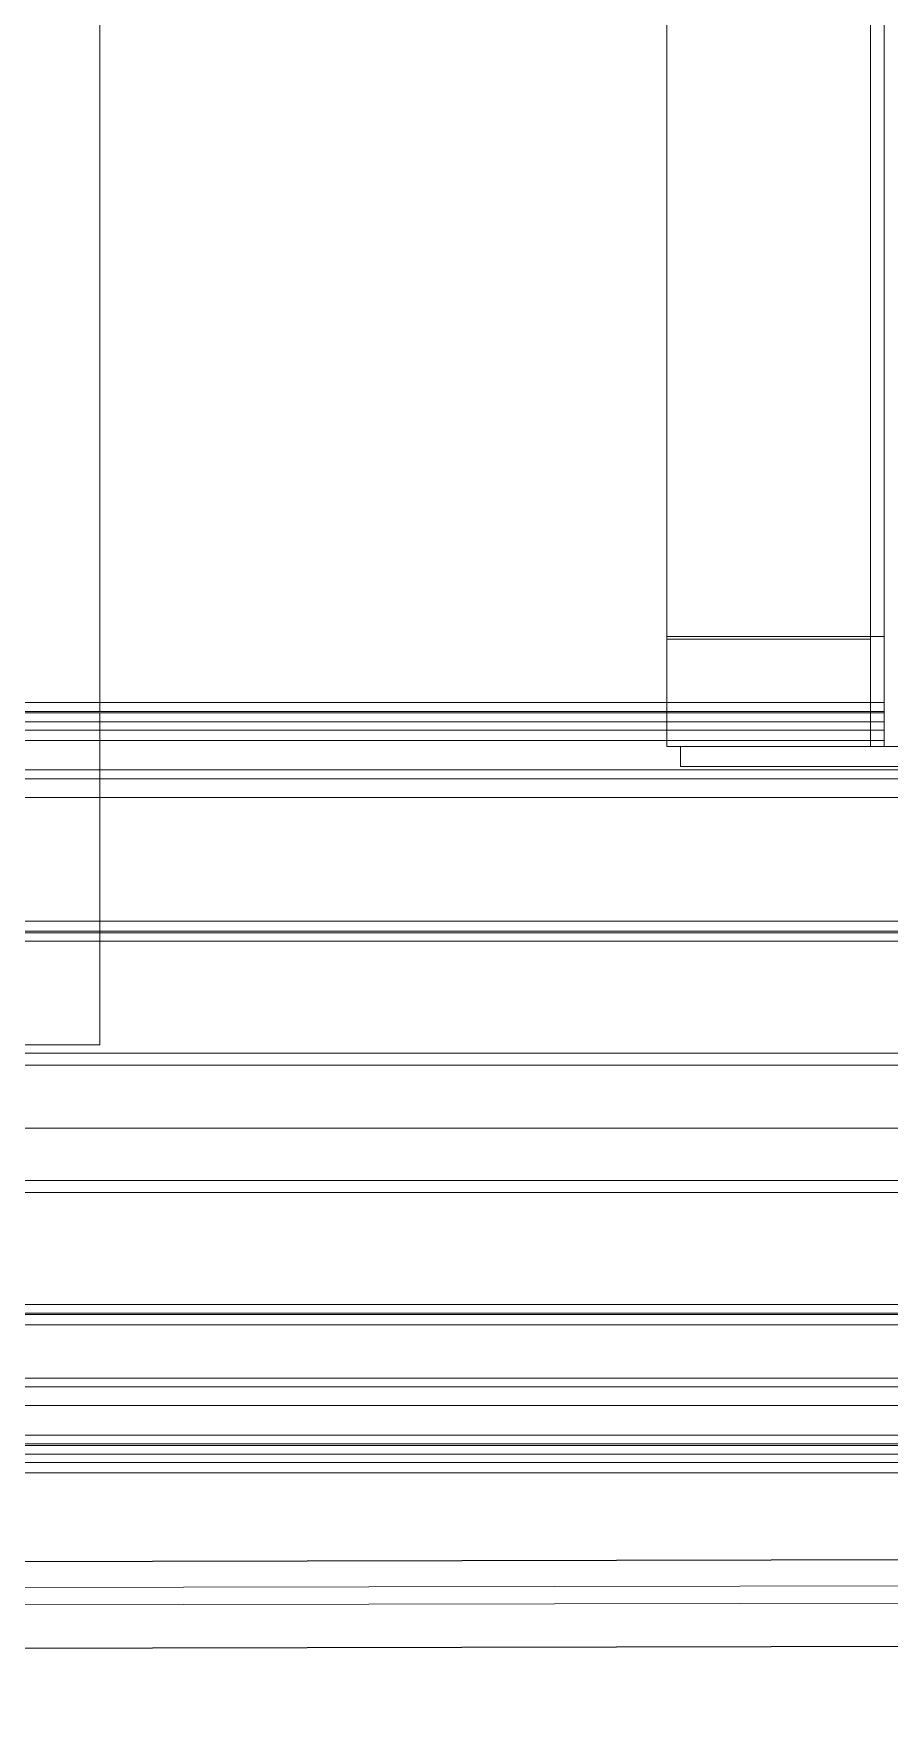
# Model space of a CAD drawing. Header units: centimetres. Extents: x -1906 to 5208, y -261 to 2955.
# Drawn here: x -165.12 to -140.33, y 253.98 to 302.44 of the extents above; entities that cross this region are included whole.
import ezdxf

# ---------------------------------------------------------------- set-up
doc = ezdxf.new("R2010")
doc.units = ezdxf.units.CM
doc.linetypes.add('_Overhead', pattern=[0.47625, 0.3175, -0.15875])
doc.linetypes.add('_Overhead_2_', pattern=[0.47625, 0.3175, -0.15875])
for name, color, linetype, lineweight in [('A-FLOR', 7, 'Continuous', 18), ('A-WALL', 7, 'Continuous', 18), ('S-BEAM', 7, 'Continuous', 18), ('S-COLS', 7, 'Continuous', 18)]:
    doc.layers.add(name, color=color, linetype=linetype, lineweight=lineweight)

# ---------------------------------------------------------------- blocks, each defined once
blk = doc.blocks.new('Costanera Perfil Z - Parametrizado - h_22cm-1722626-N01 - Planta trazado tuberias refrig exist_ - detalle 1')
at = {"layer": 'S-BEAM', "color": 254, "true_color": 0xcccccc}
for p, q in [((-5.84, 2399.566), (-5.84, 785.674)), ((-5.545, 2399.566), (-5.545, 785.674)), ((-5.502, 785.674), (-5.502, 2399.566)), ((-5.258, 2399.566), (-5.258, 785.674)), ((-2.014, 2399.566), (-2.014, 785.674)), ((-1.666, 2399.566), (-1.666, 785.674)), ((1.666, 2399.566), (1.666, 785.674)), ((2.014, 2399.566), (2.014, 785.674)), ((5.258, 2399.566), (5.258, 785.674)), ((5.502, 2399.566), (5.502, 785.674)), ((5.545, 2399.566), (5.545, 785.674)), ((5.84, 2399.566), (5.84, 785.674))]:
    blk.add_line(p, q, dxfattribs=at)
blk = doc.blocks.new('Costanera Perfil Z - Parametrizado - h_22cm-1725872-N01 - Planta trazado tuberias refrig exist_ - detalle 1')
at = {"layer": 'S-BEAM', "color": 254, "true_color": 0xcccccc}
for p, q in [((-10.746, -2410.561), (-10.746, -776.69)), ((-10.746, -776.69), (-10.746, -2410.561)), ((-10.446, -776.69), (-10.446, -2410.561)), ((-10.446, -776.69), (-10.446, -2410.561)), ((-8.796, -776.69), (-8.796, -2410.561)), ((-8.796, -776.69), (-8.796, -2410.561)), ((8.796, -776.69), (8.796, -2409.926)), ((8.796, -776.69), (8.796, -2409.926)), ((10.446, -1589.592), (10.446, -2377.489)), ((10.446, -1589.592), (10.446, -2377.489)), ((10.746, -1589.592), (10.746, -2377.489)), ((10.746, -1589.592), (10.746, -2377.489)), ((10.446, -2377.489), (10.446, -2383.779)), ((10.446, -2377.489), (10.446, -2383.779)), ((10.746, -2377.489), (10.746, -2383.779)), ((10.746, -2377.489), (10.746, -2383.779))]:
    blk.add_line(p, q, dxfattribs=at)
blk = doc.blocks.new('Costanera Perfil Z - Parametrizado - h_22cm-1725829-N01 - Planta trazado tuberias refrig exist_ - detalle 1')
at = {"layer": 'S-BEAM', "color": 254, "true_color": 0xcccccc}
for p, q in [((-10.746, -2411.389), (-10.746, -775.862)), ((-10.746, -775.862), (-10.746, -2411.389)), ((-10.446, -775.862), (-10.446, -2409.734)), ((-10.446, -775.862), (-10.446, -2409.734)), ((-8.796, -775.862), (-8.796, -2409.734)), ((-8.796, -775.862), (-8.796, -2409.734)), ((8.796, -775.862), (8.796, -2389.556)), ((8.796, -775.862), (8.796, -2389.556)), ((10.446, -1588.765), (10.446, -2376.661)), ((10.446, -1588.765), (10.446, -2376.661)), ((10.746, -1588.765), (10.746, -2376.661)), ((10.746, -1588.765), (10.746, -2376.661)), ((10.446, -2376.661), (10.446, -2382.951)), ((10.446, -2376.661), (10.446, -2382.951)), ((10.746, -2376.661), (10.746, -2382.951)), ((10.746, -2376.661), (10.746, -2382.951))]:
    blk.add_line(p, q, dxfattribs=at)
blk = doc.blocks.new('Costanera Perfil Z - Parametrizado - h_22cm-1725795-N01 - Planta trazado tuberias refrig exist_ - detalle 1')
at = {"layer": 'S-BEAM', "color": 254, "true_color": 0xcccccc}
for p, q in [((-10.746, -2410.975), (-10.746, -776.276)), ((-10.746, -776.276), (-10.746, -2410.975)), ((-10.446, -776.276), (-10.446, -2410.975)), ((-10.446, -776.276), (-10.446, -2410.975)), ((-8.796, -776.276), (-8.796, -2410.148)), ((-8.796, -776.276), (-8.796, -2410.148)), ((8.796, -776.276), (8.796, -2389.97)), ((8.796, -776.276), (8.796, -2389.97)), ((10.446, -1589.178), (10.446, -2377.075)), ((10.446, -1589.178), (10.446, -2377.075)), ((10.746, -1589.178), (10.746, -2377.075)), ((10.746, -1589.178), (10.746, -2377.075)), ((10.446, -2377.075), (10.446, -2383.365)), ((10.446, -2377.075), (10.446, -2383.365)), ((10.746, -2377.075), (10.746, -2383.365)), ((10.746, -2377.075), (10.746, -2383.365))]:
    blk.add_line(p, q, dxfattribs=at)
blk = doc.blocks.new('Costanera Perfil Z - Parametrizado - h_22cm-1726051-N01 - Planta trazado tuberias refrig exist_ - detalle 1')
at = {"layer": 'S-BEAM', "color": 254, "true_color": 0xcccccc}
for p, q in [((-10.746, -836.163), (-10.746, 798.536)), ((-10.746, 798.536), (-10.746, -836.163)), ((-10.446, 798.536), (-10.446, -836.163)), ((-10.446, 798.536), (-10.446, -836.163)), ((-8.796, 798.536), (-8.796, -835.336)), ((-8.796, 798.536), (-8.796, -835.336)), ((8.796, -785.848), (8.796, -815.158)), ((8.796, -785.848), (8.796, -815.158)), ((10.446, -785.848), (10.446, -802.263)), ((10.446, -785.848), (10.446, -802.263)), ((10.746, -785.848), (10.746, -802.263)), ((10.746, -785.848), (10.746, -802.263)), ((10.446, -802.263), (10.446, -808.553)), ((10.446, -802.263), (10.446, -808.553)), ((10.746, -802.263), (10.746, -808.553)), ((10.746, -802.263), (10.746, -808.553))]:
    blk.add_line(p, q, dxfattribs=at)
blk = doc.blocks.new('Costanera Perfil Z - Parametrizado - h_22cm-V14-N01 - Planta trazado tuberias refrig exist_ - detalle 1')
at = {"layer": 'S-BEAM', "color": 254, "true_color": 0xcccccc}
for p, q in [((-10.746, -836.163), (-10.746, 798.536)), ((-10.746, 798.536), (-10.746, -836.163)), ((-10.446, 798.536), (-10.446, -836.163)), ((-10.446, 798.536), (-10.446, -836.163)), ((-8.796, 798.536), (-8.796, -835.336)), ((-8.796, 798.536), (-8.796, -835.336)), ((8.796, -785.848), (8.796, -815.158)), ((8.796, -785.848), (8.796, -815.158)), ((10.446, -785.848), (10.446, -802.263)), ((10.446, -785.848), (10.446, -802.263)), ((10.746, -785.848), (10.746, -802.263)), ((10.746, -785.848), (10.746, -802.263)), ((10.446, -802.263), (10.446, -808.553)), ((10.446, -802.263), (10.446, -808.553)), ((10.746, -802.263), (10.746, -808.553)), ((10.746, -802.263), (10.746, -808.553))]:
    blk.add_line(p, q, dxfattribs=at)
blk = doc.blocks.new('Costanera Perfil Z - Parametrizado - h_22cm-V15-N01 - Planta trazado tuberias refrig exist_ - detalle 1')
at = {"layer": 'S-BEAM', "color": 254, "true_color": 0xcccccc}
for p, q in [((-10.746, -833.713), (-10.746, 798.536)), ((-10.746, 798.536), (-10.746, -836.163)), ((-10.446, 798.536), (-10.446, -833.707)), ((-10.446, 798.536), (-10.446, -836.163)), ((-8.796, 798.536), (-8.796, -833.733)), ((-8.796, 798.536), (-8.796, -833.733)), ((8.796, -785.848), (8.796, -815.158)), ((8.796, -785.848), (8.796, -815.158)), ((10.446, -785.848), (10.446, -802.263)), ((10.446, -785.848), (10.446, -802.263)), ((10.746, -785.848), (10.746, -802.263)), ((10.746, -785.848), (10.746, -802.263)), ((10.446, -802.263), (10.446, -808.553)), ((10.446, -802.263), (10.446, -808.553)), ((10.746, -802.263), (10.746, -808.553)), ((10.746, -802.263), (10.746, -808.553))]:
    blk.add_line(p, q, dxfattribs=at)
blk = doc.blocks.new('PQ_RVR_EST-01_ZZ_ZZ_MO_T_A_rvt-1-N01 - Planta trazado tuberias refrig exist_ - detalle 1')
at = {"layer": 'S-BEAM', "color": 254, "true_color": 0xcccccc}
for p, q in [((-146.78, 417.363), (-146.78, 281.818)), ((-146.78, 417.363), (-146.78, 281.818)), ((-140.885, 281.818), (-140.885, 417.363)), ((-146.78, 413.536), (-146.78, 285.002)), ((-146.78, 413.536), (-146.78, 284.921)), ((-140.885, 413.536), (-140.885, 284.921)), ((-146.78, 285.002), (-140.885, 285.002)), ((-146.78, 284.921), (-146.78, 285.002)), ((-140.885, 285.002), (-140.49, 285.002)), ((-140.885, 284.921), (-146.78, 284.921)), ((-140.885, 284.921), (-140.885, 281.818)), ((-146.78, 281.818), (-134.28, 281.818)), ((-140.885, 281.818), (-146.78, 281.818)), ((-140.175, 281.818), (-140.885, 281.818))]:
    blk.add_line(p, q, dxfattribs=at)
at = {"layer": 'S-COLS', "color": 253, "true_color": 0xaaaaaa}
for p, q in [((-140.49, 281.818), (-140.49, 350.612)), ((-146.385, 281.818), (-140.49, 281.818)), ((-146.385, 281.818), (-140.49, 281.818)), ((-146.385, 281.235), (-146.385, 281.818)), ((-133.885, 281.235), (-146.385, 281.235))]:
    blk.add_line(p, q, dxfattribs=at)
at = {"layer": 'S-BEAM', "color": 254, "linetype": '_Overhead', "lineweight": 18, "true_color": 0xd4d4d4}
for name, p, rotation in [('Costanera Perfil Z - Parametrizado - h_22cm-1725872-N01 - Planta trazado tuberias refrig exist_ - detalle 1', (-2524.269, 272.341), 90.00000000000001), ('Costanera Perfil Z - Parametrizado - h_22cm-1725829-N01 - Planta trazado tuberias refrig exist_ - detalle 1', (-2523.441, 272.084), 90.00000000000001), ('Costanera Perfil Z - Parametrizado - h_22cm-1725795-N01 - Planta trazado tuberias refrig exist_ - detalle 1', (-2523.855, 271.544), 90.00000000000001), ('Costanera Perfil Z - Parametrizado - h_22cm-1726051-N01 - Planta trazado tuberias refrig exist_ - detalle 1', (-949.043, 271.544), 90.00000000000001), ('Costanera Perfil Z - Parametrizado - h_22cm-V14-N01 - Planta trazado tuberias refrig exist_ - detalle 1', (-949.043, 271.544), 90.00000000000001), ('Costanera Perfil Z - Parametrizado - h_22cm-V15-N01 - Planta trazado tuberias refrig exist_ - detalle 1', (-949.043, 271.544), 90.00000000000001), ('Costanera Perfil Z - Parametrizado - h_22cm-1722626-N01 - Planta trazado tuberias refrig exist_ - detalle 1', (-2533.253, 270.927), 269.9999999999998)]:
    blk.add_blockref(name, p, dxfattribs=dict(at, rotation=rotation))
blk = doc.blocks.new('PQ_RVR_ARQ-01_ZZ_ZZ_MO_T_A_rvt-1-N01 - Planta trazado tuberias refrig exist_ - detalle 1')
at = {"layer": 'A-FLOR', "color": 254, "linetype": '_Overhead_2_', "true_color": 0xd4d4d4}
for p, q in [((-1747.579, 270.769), (-133.885, 270.769)), ((-133.885, 270.769), (-233.394, 270.769))]:
    blk.add_line(p, q, dxfattribs=at)
at = {"layer": 'A-WALL', "color": 253, "true_color": 0xaaaaaa}
for p, q in [((-163.195, 337.622), (-163.195, 283.087)), ((-163.195, 283.087), (-163.195, 282.83)), ((-163.195, 282.787), (-163.195, 282.53)), ((-163.195, 282.53), (-163.195, 282.29)), ((-163.195, 282.29), (-163.195, 281.99)), ((-163.195, 281.99), (-163.195, 281.137)), ((-163.195, 281.137), (-163.195, 280.88)), ((-163.195, 280.88), (-163.195, 280.686)), ((-163.195, 280.34), (-163.195, 280.686)), ((-163.195, 276.767), (-163.195, 280.34)), ((-163.195, 273.186), (-163.195, 276.767)), ((-163.195, 273.186), (-913.162, 273.186)), ((-1747.579, 254.484), (-111.793, 257.585)), ((-111.293, 257.085), (-1747.579, 253.984))]:
    blk.add_line(p, q, dxfattribs=at)
at = {"layer": 'A-WALL', "color": 253, "lineweight": 25, "true_color": 0xaaaaaa}
for p, q in [((-112.543, 258.333), (-1747.579, 255.234)), ((-447.969, 255.197), (-110.043, 255.838))]:
    blk.add_line(p, q, dxfattribs=at)

msp = doc.modelspace()

# ---------------------------------------------------------------- block references
at = {"lineweight": 5}
for name in ['PQ_RVR_ARQ-01_ZZ_ZZ_MO_T_A_rvt-1-N01 - Planta trazado tuberias refrig exist_ - detalle 1', 'PQ_RVR_EST-01_ZZ_ZZ_MO_T_A_rvt-1-N01 - Planta trazado tuberias refrig exist_ - detalle 1']:
    msp.add_blockref(name, (0, 0), dxfattribs=at)

doc.saveas('drawing.dxf')
